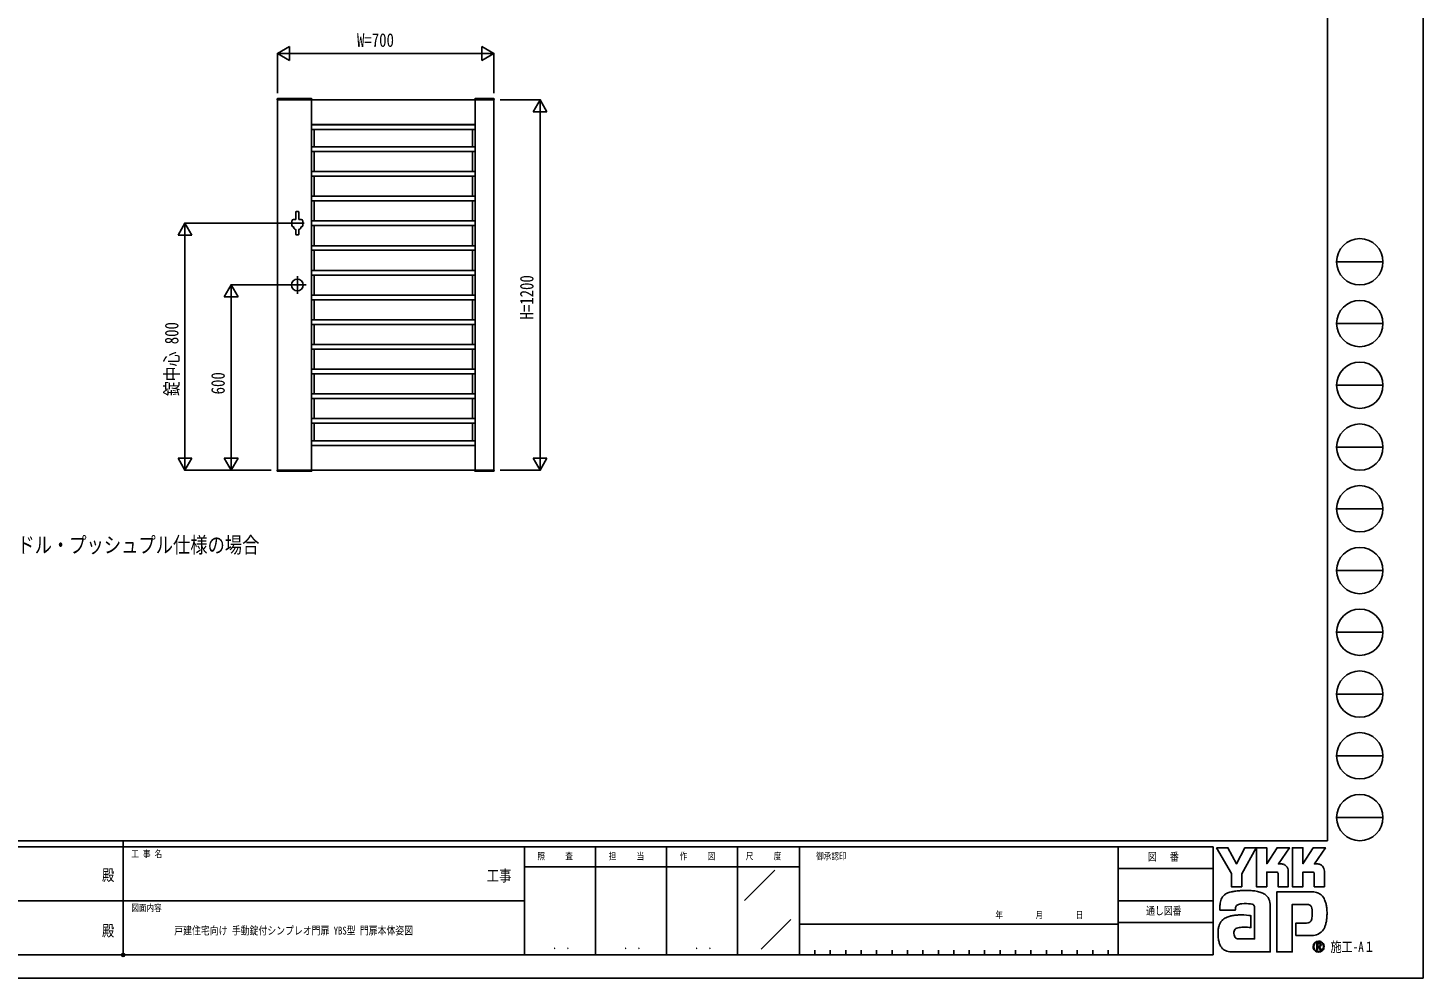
# Model space of a CAD drawing. Units: millimetres, scale not verified. Extents: x -4205 to 4205, y -2970 to 2970.
# Drawn here: x -314 to 4205, y -2970 to 108 of the extents above; entities that cross this region are included whole.
import ezdxf
from ezdxf.enums import TextEntityAlignment as Align

# ---------------------------------------------------------------- set-up
doc = ezdxf.new("R2010")
doc.units = ezdxf.units.MM
doc.header["$LTSCALE"] = 20
doc.header["$PDMODE"] = 32
doc.header["$PDSIZE"] = 10
for name, color, linetype in [('0-1_USER1', 3, 'Continuous'), ('0-2_YKK_A1', 4, 'Continuous'), ('0-3_YKK_D', 6, 'Continuous'), ('0-4_YKK_ZWAK', 7, 'Continuous')]:
    doc.layers.add(name, color=color, linetype=linetype)
doc.styles.add('ＭＳ ゴシック', font='')
doc.styles.get('ＭＳ ゴシック').set_extended_font_data('MS Gothic')

msp = doc.modelspace()

# ---------------------------------------------------------------- linework, layer by layer
at = {"layer": '0-2_YKK_A1'}
for p, q in [((494.02, -122.5), (494.02, -124.5)), ((1195.52, -125), (494.52, -125)), ((495.02, -121.5), (605.02, -121.5)), ((495.02, -125), (495.02, -1325)), ((605.02, -125), (605.02, -1325)), ((606.02, -125), (606.02, -122.5)), ((1134.02, -125), (1134.02, -122.5)), ((1195.02, -121.5), (1135.02, -121.5)), ((1135.02, -125), (1135.02, -1325)), ((1195.02, -1325), (1195.02, -125)), ((1196.02, -122.5), (1196.02, -124.5)), ((605.02, -205), (1135.02, -205)), ((605.02, -206.1), (1135.02, -206.1)), ((605.02, -221.1), (1135.02, -221.1)), ((613.82, -205), (613.82, -206.1)), ((613.82, -221.1), (613.82, -277.8)), ((1126.22, -205), (1126.22, -206.1)), ((1126.22, -221.1), (1126.22, -277.8)), ((605.02, -277.8), (1135.02, -277.8)), ((605.02, -292.8), (1135.02, -292.8)), ((613.82, -292.8), (613.82, -357.8)), ((1126.22, -292.8), (1126.22, -357.8)), ((605.02, -357.8), (1135.02, -357.8)), ((605.02, -372.8), (1135.02, -372.8)), ((613.82, -372.8), (613.82, -437.8)), ((1126.22, -372.8), (1126.22, -437.8)), ((605.02, -437.8), (1135.02, -437.8)), ((553.77, -489.5), (553.77, -513)), ((555.77, -487.5), (562.27, -487.5)), ((564.27, -489.5), (564.27, -513)), ((605.02, -452.8), (1135.02, -452.8)), ((613.82, -452.8), (613.82, -517.8)), ((1126.22, -452.8), (1126.22, -517.8)), ((581.02, -525), (537.02, -525)), ((541.52, -518), (541.52, -532)), ((546.52, -513), (553.77, -513)), ((564.27, -513), (571.52, -513)), ((576.52, -518), (576.52, -532)), ((605.02, -517.8), (1135.02, -517.8)), ((605.02, -532.8), (1135.02, -532.8)), ((613.82, -532.8), (613.82, -597.8)), ((1126.22, -532.8), (1126.22, -597.8)), ((553.77, -545.85), (553.77, -560.5)), ((555.77, -562.5), (562.27, -562.5)), ((564.27, -545.85), (564.27, -560.5)), ((605.02, -597.8), (1135.02, -597.8)), ((605.02, -612.8), (1135.02, -612.8)), ((613.82, -612.8), (613.82, -677.8)), ((1126.22, -612.8), (1126.22, -677.8)), ((559.02, -696), (559.02, -754)), ((605.02, -677.8), (1135.02, -677.8)), ((605.02, -692.8), (1135.02, -692.8)), ((613.82, -692.8), (613.82, -757.8)), ((1126.22, -692.8), (1126.22, -757.8)), ((588.02, -725), (530.02, -725)), ((605.02, -757.8), (1135.02, -757.8)), ((605.02, -772.8), (1135.02, -772.8)), ((613.82, -772.8), (613.82, -837.8)), ((1126.22, -772.8), (1126.22, -837.8)), ((605.02, -837.8), (1135.02, -837.8)), ((605.02, -852.8), (1135.02, -852.8)), ((613.82, -852.8), (613.82, -917.8)), ((1126.22, -852.8), (1126.22, -917.8)), ((605.02, -917.8), (1135.02, -917.8)), ((605.02, -932.8), (1135.02, -932.8)), ((613.82, -932.8), (613.82, -997.8)), ((1126.22, -932.8), (1126.22, -997.8)), ((605.02, -997.8), (1135.02, -997.8)), ((605.02, -1012.8), (1135.02, -1012.8)), ((613.82, -1012.8), (613.82, -1077.8)), ((1126.22, -1012.8), (1126.22, -1077.8)), ((605.02, -1077.8), (1135.02, -1077.8)), ((605.02, -1092.8), (1135.02, -1092.8)), ((613.82, -1092.8), (613.82, -1157.8)), ((1126.22, -1092.8), (1126.22, -1157.8)), ((605.02, -1157.8), (1135.02, -1157.8)), ((605.02, -1172.8), (1135.02, -1172.8)), ((613.82, -1172.8), (613.82, -1229.5)), ((1126.22, -1172.8), (1126.22, -1229.5)), ((605.02, -1229.5), (1135.02, -1229.5)), ((605.02, -1244.5), (1135.02, -1244.5)), ((605.02, -1245), (1135.02, -1245)), ((613.82, -1244.5), (613.82, -1245)), ((1126.22, -1244.5), (1126.22, -1245)), ((494.02, -1327.5), (494.02, -1325.5)), ((494.52, -1325), (1195.52, -1325)), ((495.02, -1328.5), (605.02, -1328.5)), ((606.02, -1325), (606.02, -1327.5)), ((1134.02, -1325), (1134.02, -1327.5)), ((1195.02, -1328.5), (1135.02, -1328.5)), ((1196.02, -1327.5), (1196.02, -1325.5))]:
    msp.add_line(p, q, dxfattribs=at)
msp.add_circle((559.02, -725), 19, dxfattribs=at)
for centre, radius, start, end in [((495.02, -122.5), 1, 90, 180), ((494.52, -124.5), 0.5, 180, 270), ((605.02, -122.5), 1, 360, 90), ((1135.02, -122.5), 1, 90, 180), ((1195.02, -122.5), 1, 360, 90), ((1195.52, -124.5), 0.5, 270, 360), ((555.77, -489.5), 2, 90, 180), ((562.27, -489.5), 2, 0, 90), ((546.52, -518), 5, 90, 180), ((546.52, -532), 5, 180, 270), ((559.02, -534.56), 12.5, 191.55262, 245.16541), ((559.02, -534.5), 12.5, 294.83459, 348.44738), ((559.02, -534.56), 12.5, 294.83459, 348.44738), ((571.52, -518), 5, 0, 90), ((571.52, -532), 5, 270, 0), ((555.77, -560.5), 2, 180, 270), ((562.27, -560.5), 2, 270, 0), ((494.52, -1325.5), 0.5, 90, 180), ((495.02, -1327.5), 1, 180, 270), ((605.02, -1327.5), 1, 270, 360), ((1135.02, -1327.5), 1, 180, 270), ((1195.02, -1327.5), 1, 270, 360), ((1195.52, -1325.5), 0.5, 360, 90)]:
    msp.add_arc(centre, radius, start, end, dxfattribs=at)
at = {"layer": '0-3_YKK_D'}
for p, q in [((495.02, 25), (533.99, 47.5)), ((533.99, 2.5), (533.99, 47.5)), ((1195.02, 25), (1156.05, 47.5)), ((1156.05, 47.5), (1156.05, 2.5)), ((495.02, -104), (495.02, 26)), ((495.02, 25), (533.99, 2.5)), ((495.02, 25), (572.96, 25)), ((1150.02, 25), (540.02, 25)), ((1195.02, 25), (1117.08, 25)), ((1195.02, 25), (1156.05, 2.5)), ((1195.02, -104), (1195.02, 26)), ((1216.02, -125), (1346.02, -125)), ((1345.02, -125), (1322.52, -163.97)), ((1345.02, -125), (1367.52, -163.97)), ((1345.02, -125), (1345.02, -202.95)), ((1322.52, -163.97), (1367.52, -163.97)), ((1345.02, -170), (1345.02, -1280)), ((195.02, -525), (172.52, -563.97)), ((536.02, -525), (194.02, -525)), ((195.02, -525), (217.52, -563.97)), ((195.02, -525), (195.02, -602.95)), ((172.52, -563.97), (217.52, -563.97)), ((195.02, -570), (195.02, -1280)), ((345.02, -725), (322.52, -763.97)), ((322.52, -763.97), (367.52, -763.97)), ((529.02, -725), (344.02, -725)), ((345.02, -725), (367.52, -763.97)), ((345.02, -725), (345.02, -802.95)), ((345.02, -1280), (345.02, -770)), ((195.02, -1325), (195.02, -1247.06)), ((345.02, -1325), (345.02, -1247.06)), ((1345.02, -1325), (1345.02, -1247.06)), ((195.02, -1325), (172.52, -1286.03)), ((217.52, -1286.03), (172.52, -1286.03)), ((195.02, -1325), (217.52, -1286.03)), ((345.02, -1325), (322.52, -1286.03)), ((367.52, -1286.03), (322.52, -1286.03)), ((345.02, -1325), (367.52, -1286.03)), ((1345.02, -1325), (1322.52, -1286.03)), ((1367.52, -1286.03), (1322.52, -1286.03)), ((1345.02, -1325), (1367.52, -1286.03)), ((474.02, -1325), (194.02, -1325)), ((474.02, -1325), (344.02, -1325)), ((1216.02, -1325), (1346.02, -1325))]:
    msp.add_line(p, q, dxfattribs=at)
at = {"layer": '0-4_YKK_ZWAK'}
for p, q in [((3895.02, 2775), (3895.02, -2525)), ((3925.02, -650), (4075.02, -650)), ((3925.02, -850), (4075.02, -850)), ((3925.02, -1050), (4075.02, -1050)), ((3925.02, -1250), (4075.02, -1250)), ((3925.02, -1450), (4075.02, -1450)), ((3925.02, -1650), (4075.02, -1650)), ((3925.02, -1850), (4075.02, -1850)), ((3925.02, -2050), (4075.02, -2050)), ((3925.02, -2250), (4075.02, -2250)), ((3925.02, -2450), (4075.02, -2450)), ((3895.02, -2525), (-3904.98, -2525)), ((-4.98, -2525), (-4.98, -2895)), ((-4.98, -2545), (-1304.98, -2545)), ((1295.02, -2545), (-4.98, -2545)), ((1525.02, -2545), (1525.02, -2895)), ((1755.02, -2545), (1755.02, -2895)), ((1985.02, -2545), (1985.02, -2895)), ((2185.02, -2545), (1985.02, -2545)), ((3217.52, -2545), (2185.02, -2545)), ((2185.02, -2545), (2185.02, -2895)), ((3217.52, -2545), (3217.52, -2895)), ((3525.02, -2545), (3217.52, -2545)), ((3525.02, -2545), (3525.02, -2895)), ((1985.02, -2610), (1295.02, -2610)), ((1985.02, -2610), (2185.02, -2610)), ((2007.1, -2718.29), (2105.04, -2620.36)), ((3217.52, -2615), (3525.02, -2615)), ((-1297.48, -2720), (-4.98, -2720)), ((-4.98, -2720), (1295.02, -2720)), ((3217.52, -2720), (3525.02, -2720)), ((2060.67, -2875.99), (2156.89, -2779.77)), ((2185.02, -2795), (3217.52, -2795)), ((3525.02, -2790), (3217.52, -2790)), ((2235.02, -2880), (2235.02, -2895)), ((2285.02, -2880), (2285.02, -2895)), ((2335.02, -2880), (2335.02, -2895)), ((2385.02, -2880), (2385.02, -2895)), ((2435.02, -2880), (2435.02, -2895)), ((2485.02, -2880), (2485.02, -2895)), ((2535.02, -2880), (2535.02, -2895)), ((2585.02, -2880), (2585.02, -2895)), ((2635.02, -2880), (2635.02, -2895)), ((2685.02, -2880), (2685.02, -2895)), ((2735.02, -2880), (2735.02, -2895)), ((2785.02, -2880), (2785.02, -2895)), ((2835.02, -2880), (2835.02, -2895)), ((2885.02, -2880), (2885.02, -2895)), ((2935.02, -2880), (2935.02, -2895)), ((2985.02, -2880), (2985.02, -2895)), ((3035.02, -2880), (3035.02, -2895)), ((3085.02, -2880), (3085.02, -2895)), ((3135.02, -2880), (3135.02, -2895)), ((3185.02, -2880), (3185.02, -2895)), ((3866.67, -2883.98), (3866.67, -2883.98)), ((-1304.98, -2895), (-4.98, -2895)), ((-4.98, -2895), (1295.02, -2895)), ((1295.02, -2895), (1985.02, -2895)), ((1985.02, -2895), (2185.02, -2895)), ((2185.02, -2895), (3217.52, -2895)), ((3217.52, -2895), (3525.02, -2895))]:
    msp.add_line(p, q, dxfattribs=at)
for points in [[(-4205, -2970), (4205, -2970), (4205, 2970), (-4205, 2970)], [(3536.02, -2548), (3572.83, -2548), (3600.47, -2600.1), (3628.04, -2548), (3664.88, -2548), (3617.67, -2631.99), (3617.67, -2674.13), (3584.1, -2674.13), (3584.1, -2630.86)]]:
    msp.add_lwpolyline(points, close=True, dxfattribs=at)
for points in [[(1985.02, -2545), (1295.02, -2545), (1295.02, -2895)], [(3730.55, -2626.61), (3698.77, -2626.61), (3698.77, -2674.1), (3664.91, -2674.1), (3664.91, -2548), (3698.77, -2548), (3698.77, -2599.58), (3732.07, -2548), (3771.84, -2548), (3736.16, -2600.21), (3737.42, -2600.21), (3738.82, -2600.21), (3740.25, -2600.21), (3741.63, -2600.21), (3742.87, -2600.21), (3743.86, -2600.21), (3744.52, -2600.21), (3744.77, -2600.21)], [(3847.51, -2626.61), (3815.77, -2626.61), (3815.77, -2674.13), (3781.9, -2674.13), (3781.9, -2548), (3815.77, -2548), (3815.77, -2599.58), (3849.03, -2548), (3888.8, -2548), (3853.12, -2600.21), (3854.4, -2600.21), (3855.8, -2600.21), (3857.24, -2600.21), (3858.61, -2600.21), (3859.84, -2600.21), (3860.83, -2600.21), (3861.49, -2600.21), (3861.73, -2600.21)], [(3754.51, -2602.21), (3758.55, -2604.52), (3761.97, -2607.53), (3764.73, -2611.12), (3766.76, -2615.15), (3768.01, -2619.5), (3768.44, -2624.04), (3768.44, -2674.22), (3735.41, -2674.22), (3735.41, -2631.41)], [(3871.48, -2602.21), (3875.54, -2604.52), (3878.97, -2607.53), (3881.74, -2611.12), (3883.78, -2615.15), (3885.05, -2619.5), (3885.48, -2624.04), (3885.48, -2674.13), (3852.37, -2674.13), (3852.37, -2631.41)], [(3828.87, -2731.51), (3781.19, -2731.51), (3781.19, -2885), (3731.23, -2885), (3731.23, -2690.79), (3847.35, -2690.79)], [(3878.71, -2704.51), (3881.97, -2708.62), (3884.41, -2712.61), (3886.12, -2716.22)], [(3604.8, -2732.31), (3602.47, -2733.62), (3600.66, -2735.22), (3599.29, -2737.08), (3598.29, -2739.2), (3597.61, -2741.53), (3597.16, -2744.07), (3596.89, -2746.79), (3596.73, -2749.67), (3546.74, -2749.79), (3546.89, -2742.95), (3547.17, -2735.27)], [(3707.71, -2719.17), (3709.13, -2724.9), (3709.93, -2731.04), (3710.18, -2737.59), (3710.18, -2885), (3589.55, -2885)], [(3623.95, -2765.53), (3633.41, -2766.15), (3640.84, -2766.99), (3645.71, -2767.77), (3647.45, -2768.23), (3647.45, -2806.47), (3641.92, -2805.89), (3635.86, -2805.56), (3629.65, -2805.43), (3623.69, -2805.45), (3618.37, -2805.56), (3614.08, -2805.71), (3611.23, -2805.84), (3610.19, -2805.89), (3605.86, -2806.68), (3602.13, -2807.92), (3599, -2809.61), (3596.47, -2811.77), (3594.53, -2814.4), (3593.18, -2817.5), (3592.44, -2821.1), (3592.29, -2825.19), (3592.76, -2829.69), (3593.72, -2833.41), (3595.09, -2836.42), (3596.83, -2838.79), (3598.86, -2840.59), (3601.13, -2841.91), (3603.59, -2842.79), (3606.16, -2843.32), (3659.26, -2843.32), (3659.26, -2745.07), (3659.28, -2743.13), (3659.18, -2741.22), (3658.93, -2739.39), (3658.5, -2737.65), (3657.86, -2736.02), (3656.99, -2734.55), (3655.84, -2733.24), (3654.39, -2732.12)], [(3654.39, -2732.12), (3651.27, -2730.9), (3646.29, -2729.87), (3639.94, -2729.1), (3632.71, -2728.69), (3625.08, -2728.73), (3617.56, -2729.28)], [(3845.83, -2761), (3845.76, -2754.63), (3845.46, -2748.9), (3844.74, -2743.86), (3843.44, -2739.59)], [(3874.56, -2820.97), (3869.95, -2824.56), (3865.14, -2827.38), (3860.18, -2829.48), (3855.1, -2830.92), (3849.93, -2831.74), (3844.72, -2832.01), (3793.36, -2832.01), (3793.36, -2791.66), (3822.32, -2791.66), (3827.66, -2791.59), (3832.36, -2791.13), (3836.39, -2789.95)], [(3874.61, -2862.6), (3874.58, -2862.01), (3874.51, -2861.45), (3874.39, -2860.9), (3874.22, -2860.39), (3874, -2859.9), (3873.74, -2859.44), (3873.43, -2859.01), (3873.08, -2858.61), (3872.62, -2858.2), (3872.1, -2857.85), (3871.54, -2857.54), (3870.93, -2857.29), (3870.28, -2857.1), (3869.58, -2856.96), (3868.85, -2856.87), (3868.08, -2856.84), (3860.5, -2856.84), (3860.5, -2879.14), (3862.79, -2879.14), (3862.79, -2859.12), (3868.08, -2859.12), (3868.62, -2859.14), (3869.14, -2859.19), (3869.62, -2859.28), (3870.06, -2859.4), (3870.47, -2859.56), (3870.84, -2859.75), (3871.17, -2859.97), (3871.47, -2860.22)], [(3872.36, -2862.6), (3872.22, -2863.67), (3871.84, -2864.51), (3871.26, -2865.16), (3870.55, -2865.62), (3869.74, -2865.94), (3868.9, -2866.14), (3868.08, -2866.24), (3867.33, -2866.27), (3865.34, -2866.27), (3866.35, -2867.97), (3872.89, -2879.22), (3875.51, -2879.22), (3869.2, -2868.39), (3869.79, -2868.27), (3870.36, -2868.12), (3870.89, -2867.94), (3871.4, -2867.73), (3871.87, -2867.49), (3872.31, -2867.22), (3872.71, -2866.91), (3873.08, -2866.58)]]:
    msp.add_lwpolyline(points, dxfattribs=at)
for centre in [(4000.02, -650), (4000.02, -850), (4000.02, -1050), (4000.02, -1250), (4000.02, -1450), (4000.02, -1650), (4000.02, -1850), (4000.02, -2050), (4000.02, -2250), (4000.02, -2450)]:
    msp.add_circle(centre, 75, dxfattribs=at)
for centre, radius, start, end in [((3744.82, -2625.19), 24.98, 78.26798, 90.11215), ((3745.17, -2623.37), 23.12, 66.19963, 78.22058), ((3861.78, -2625.23), 25.02, 78.27851, 90.10826), ((3862.12, -2623.48), 23.23, 66.2483, 78.23226), ((3730.72, -2631.29), 4.69, 358.57817, 92.1683), ((3847.71, -2631.27), 4.67, 358.29941, 92.43455), ((3591.61, -2731.29), 43.58, 152.2125, 163.4865), ((3584.94, -2727.84), 36.07, 138.03852, 152.12015), ((3584.93, -2728.01), 36.18, 122.60463, 137.83438), ((3589.72, -2735.75), 45.28, 108.37421, 122.42809), ((3597.29, -2762.69), 73.25, 100.93159, 107.35499), ((3622.05, -2882.82), 195.9, 97.86054, 101.37938), ((3633.68, -2963.58), 277.49, 94.90201, 97.9576), ((3634.47, -2970.05), 284, 91.6169, 94.94971), ((3633.37, -2924.06), 238, 87.51794, 91.66439), ((3636.46, -2857.78), 171.65, 81.92631, 87.59083), ((3645.59, -2795.23), 108.44, 73.67137, 82.05943), ((3659.13, -2749.92), 61.15, 60.60528, 73.9085), ((3664.67, -2738.86), 48.8, 52.17347, 59.90542), ((3669.63, -2732.45), 40.69, 43.55042, 52.14561), ((3672.36, -2729.81), 36.9, 34.48659, 43.50182), ((3672.38, -2729.75), 36.85, 25.58915, 34.43128), ((3845.45, -2744.21), 53.45, 78.73198, 87.96551), ((3847.02, -2736.2), 45.29, 69.03034, 78.69541), ((3848.48, -2732.3), 41.13, 59.39484, 68.9885), ((3849.16, -2731.11), 39.76, 50.3012, 59.3616), ((3848.91, -2731.39), 40.13, 42.05209, 50.28551), ((3637.8, -2740.46), 90.78, 171.55622, 176.72493), ((3607.04, -2735.87), 59.68, 163.48385, 171.57982), ((3617.99, -2763.63), 33.98, 102.4979, 112.84632), ((3624.57, -2791.99), 63.1, 96.37207, 102.75341), ((3669.1, -2731.29), 40.47, 17.43089, 25.54591), ((3829.14, -2756.01), 24.5, 77.94572, 90.63794), ((3831.27, -2746.02), 14.29, 60.20991, 77.92418), ((3832.65, -2743.42), 11.35, 39.8078, 59.75378), ((3830.71, -2744.9), 13.79, 22.65544, 39.38165), ((3829.09, -2742.81), 62.92, 14.76267, 25.00486), ((3790.5, -2753.33), 102.92, 7.9139, 14.95041), ((3751.96, -2758.93), 141.87, 2.54376, 8.01251), ((3729.86, -2760.1), 163.99, 357.76419, 2.60674), ((3592.46, -2816.29), 50.9, 153.89178, 164.94341), ((3584.93, -2812.67), 42.55, 142.04688, 153.80771), ((3583.47, -2811.63), 40.76, 130.60221, 141.94427), ((3585.88, -2814.51), 44.52, 120.60724, 130.53081), ((3590.62, -2822.57), 53.87, 112.58838, 120.58162), ((3596.99, -2837.9), 70.47, 106.61303, 112.59024), ((3607.02, -2871.61), 105.64, 99.87193, 106.59825), ((3612.64, -2903.27), 137.79, 94.78469, 99.91711), ((3615.38, -2934.77), 169.41, 90.80099, 94.81812), ((3615.8, -2958.23), 192.87, 87.57779, 90.82714), ((3831.72, -2779.43), 11.51, 293.91672, 314.09376), ((3830.15, -2778.04), 13.6, 314.78099, 333.92928), ((3820.05, -2773.14), 24.83, 334.00676, 347.34989), ((3792.5, -2766.76), 53.11, 347.14308, 355.40008), ((3732.2, -2761.58), 113.62, 355.2339, 0.29193), ((3813.41, -2775.12), 78.97, 339.22498, 347.31457), ((3769.15, -2764.79), 124.42, 347.15166, 352.97565), ((3736.17, -2760.5), 157.68, 352.8937, 357.82206), ((3638.13, -2823.49), 97.29, 174.55588, 182.47272), ((3692.5, -2822.63), 151.65, 181.90948, 187.89042), ((3608.98, -2820.7), 68, 164.97537, 174.56739), ((3628.69, -2831.61), 87.22, 187.80471, 196.36971), ((3841.23, -2783.39), 50.24, 311.57033, 318.66243), ((3835.41, -2778.29), 57.97, 318.67367, 325.29112), ((3850.36, -2789.43), 39.35, 326.23251, 339.61931), ((3595, -2841.56), 52.09, 196.3102, 208.20993), ((3580.34, -2849.36), 35.47, 208.29777, 223.35561), ((3577.03, -2852.28), 31.07, 223.64205, 239.63663), ((3579.77, -2847.28), 36.77, 239.8785, 253.65355), ((3584.8, -2830.01), 54.75, 253.69102, 263.74909), ((3589.06, -2792.1), 92.9, 263.68487, 270.30455), ((3866.7, -2868.19), 17.64, 90.09157, 179.92363), ((3866.59, -2868.21), 17.53, 179.86065, 225.14399), ((3866.59, -2868.13), 15.69, 134.8007, 180.12175), ((3866.53, -2868.23), 15.62, 179.75513, 225.29722), ((3866.68, -2868.21), 17.59, 224.94536, 269.98445), ((3866.64, -2868.37), 15.61, 224.62822, 270.10973), ((3866.64, -2868.04), 15.66, 89.86602, 135.149), ((3866.7, -2868.16), 17.61, 44.93442, 90.08536), ((3866.71, -2868.16), 15.78, 45.03108, 90.11509), ((3866.65, -2868.14), 15.84, 270.09072, 359.90926), ((3866.68, -2868.12), 17.68, 269.98802, 314.93777), ((3869.01, -2862.5), 3.35, 358.3894, 42.86139), ((3869.07, -2862.76), 5.53, 316.37674, 1.6565), ((3866.72, -2868.17), 15.77, 0.00643, 45.07115), ((3866.84, -2868.1), 17.47, 359.78949, 45.13288), ((3866.8, -2868.24), 17.51, 314.92572, 0.23508)]:
    msp.add_arc(centre, radius, start, end, dxfattribs=at)
msp.add_point((-4.98, -2895), dxfattribs=at)

# ---------------------------------------------------------------- texts
at = {"layer": '0-1_USER1', "style": 'ＭＳ ゴシック', "width": 0.8}
for s, height, p in [('レバーハンドル・プッシュプル仕様の場合', 51.32, (-627.74, -1608.17)), ('戸建住宅向け 手動錠付シンプレオ門扉 YBS型 門扉本体姿図', 25.66, (160.31, -2836.72))]:
    msp.add_text(s, height=height, dxfattribs=at).set_placement(p, align=Align.BOTTOM_LEFT)
at = {"layer": '0-3_YKK_D', "style": 'ＭＳ ゴシック', "width": 0.8}
msp.add_text('W=700', height=43.99, dxfattribs=at).set_placement((752.22, 33), align=Align.BOTTOM_LEFT)
for s, p in [('H=1200', (1337.02, -837)), ('錠中心 800', (187.02, -1085)), ('600', (337.02, -1079.4))]:
    msp.add_text(s, height=43.99, rotation=90, dxfattribs=at).set_placement(p, align=Align.BOTTOM_LEFT)
at = {"layer": '0-4_YKK_ZWAK', "style": 'ＭＳ ゴシック', "width": 0.8}
for s, height, p in [('工 事 名', 21.99, (21.27, -2585)), ('照     査', 21.99, (1336.42, -2592.5)), ('担     当', 21.99, (1567.22, -2592.5)), ('作     図', 21.99, (1797.22, -2592.5)), ('尺     度', 21.99, (2011.42, -2592.5)), ('御承認印', 21.99, (2239.14, -2592.5)), ('図\u3000 番', 25.66, (3313.4, -2597.5)), ('殿', 36.66, (-73.67, -2665.83)), ('工事', 36.66, (1172.33, -2667.46)), ('図面内容', 21.99, (21.27, -2760)), ('年        月        日', 21.99, (2819.91, -2783.21)), ('通し図番', 25.66, (3307.8, -2772.5)), ('殿', 36.66, (-73.67, -2845.83)), ('． ．', 25.92, (1385, -2884.35)), ('． ．', 25.92, (1615, -2884.35)), ('． ．', 25.92, (1845, -2884.35)), ('施工-A１', 32.99, (3905.02, -2895))]:
    msp.add_text(s, height=height, dxfattribs=at).set_placement(p, align=Align.BOTTOM_LEFT)

doc.saveas('drawing.dxf')
